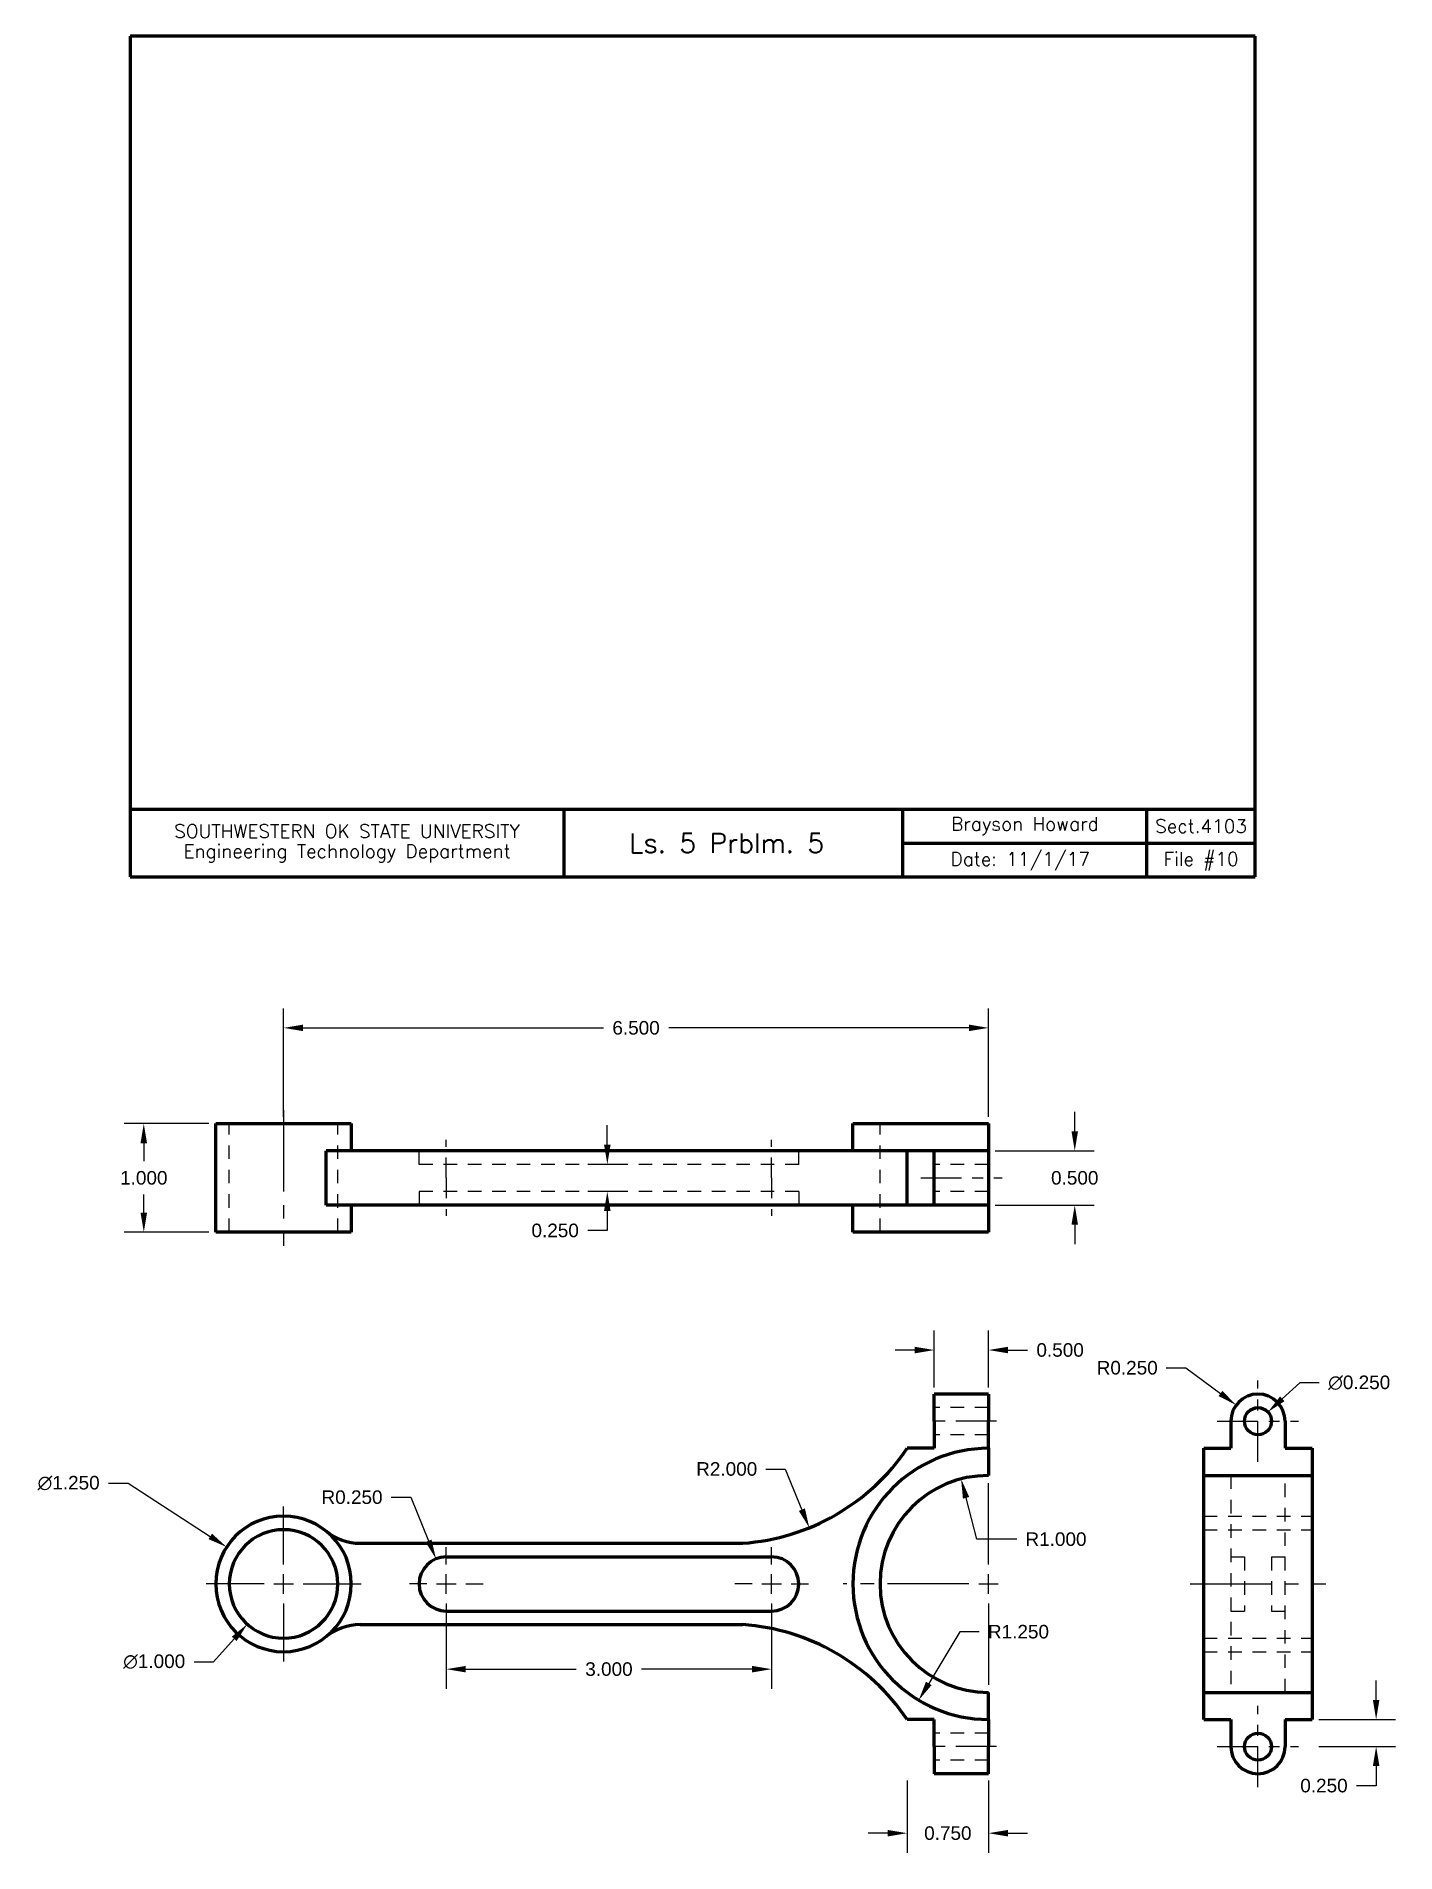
# Model space of a CAD drawing. Header units: inches. Extents: x -0.9 to 11.7, y -9 to 7.8.
import ezdxf
from ezdxf.enums import TextEntityAlignment as Align

# ---------------------------------------------------------------- set-up
doc = ezdxf.new("R2010")
doc.units = ezdxf.units.IN
doc.header["$MEASUREMENT"] = 0
doc.linetypes.add('CENTER2', pattern=[1.125, 0.75, -0.125, 0.125, -0.125])
doc.linetypes.add('HIDDEN2', pattern=[0.1875, 0.125, -0.0625])
doc.layers.add('Borders', color=1, linetype='Continuous', lineweight=60)
doc.layers.add('Object', color=7, linetype='Continuous', lineweight=60)
for name, color, linetype in [('Center', 5, 'CENTER2'), ('Dimensions', 5, 'Continuous'), ('Hidden', 104, 'HIDDEN2'), ('Text', 5, 'Continuous')]:
    doc.layers.add(name, color=color, linetype=linetype)
doc.styles.add('Romans', font='romans.shx')
doc.styles.get("Standard").update_dxf_attribs({"font": 'arial.ttf'})
doc.dimstyles.get("Standard").update_dxf_attribs({"dimtxt": 0.125, "dimasz": 0.18, "dimexe": 0.18, "dimexo": 0.0625, "dimgap": 0.09, "dimtad": 0, "dimtih": 1, "dimtoh": 1, "dimdec": 3, "dimzin": 0, "dimdsep": 46, "dimtxsty": 'Standard', "dimcen": 0.09, "dimadec": 0, "dimazin": 0, "dimtfac": 1, "dimtdec": 3, "dimtofl": 0, "dimtmove": 0, "dimatfit": 3, "dimfxl": 1, "dimtolj": 1, "dimtzin": 0, "dimarcsym": 0})

# ---------------------------------------------------------------- blocks, each defined once
blk = doc.blocks.new('*D2')
at = {"layer": 'Defpoints', "color": 0, "transparency": 16777216}
for p in [(7.915, -1.391), (1.415, -2.274), (7.915, -2.274)]:
    blk.add_point(p, dxfattribs=at)
at = {"layer": 'Dimensions', "color": 0, "lineweight": -2, "transparency": 16777216}
for p, q in [((1.415, -2.211), (1.415, -1.211)), ((7.915, -2.211), (7.915, -1.211)), ((1.595, -1.391), (4.364, -1.391)), ((7.735, -1.391), (4.966, -1.391))]:
    blk.add_line(p, q, dxfattribs=at)
at = {"layer": 'Dimensions', "color": 0, "transparency": 16777216}
for points in [[(1.595, -1.361), (1.595, -1.421), (1.415, -1.391)], [(7.735, -1.361), (7.735, -1.421), (7.915, -1.391)]]:
    blk.add_solid(points, dxfattribs=at)
at = {"layer": 'Dimensions', "color": 0, "transparency": 16777216, "insert": (4.665, -1.391), "char_height": 0.125, "attachment_point": 5}
blk.add_mtext('\\A1;6.500', dxfattribs=at)
blk = doc.blocks.new('*D3')
at = {"layer": 'Defpoints', "color": 0, "transparency": 16777216}
for p in [(0.79, -2.274), (0.126, -3.274), (0.79, -3.274)]:
    blk.add_point(p, dxfattribs=at)
at = {"layer": 'Dimensions', "color": 0, "lineweight": -2, "transparency": 16777216}
for p, q in [((0.727, -2.274), (-0.054, -2.274)), ((0.126, -2.454), (0.126, -2.62)), ((0.126, -3.094), (0.126, -2.928)), ((0.727, -3.274), (-0.054, -3.274))]:
    blk.add_line(p, q, dxfattribs=at)
at = {"layer": 'Dimensions', "color": 0, "transparency": 16777216}
for points in [[(0.096, -2.454), (0.156, -2.454), (0.126, -2.274)], [(0.096, -3.094), (0.156, -3.094), (0.126, -3.274)]]:
    blk.add_solid(points, dxfattribs=at)
at = {"layer": 'Dimensions', "color": 0, "transparency": 16777216, "insert": (0.126, -2.774), "char_height": 0.125, "attachment_point": 5}
blk.add_mtext('\\A1;1.000', dxfattribs=at)
blk = doc.blocks.new('*D4')
at = {"layer": 'Defpoints', "color": 0, "transparency": 16777216}
for p in [(7.915, -2.524), (7.915, -3.024), (8.71, -3.024)]:
    blk.add_point(p, dxfattribs=at)
at = {"layer": 'Dimensions', "color": 0, "lineweight": -2, "transparency": 16777216}
for p, q in [((8.71, -2.344), (8.71, -2.164)), ((7.977, -2.524), (8.89, -2.524)), ((7.977, -3.024), (8.89, -3.024)), ((8.71, -3.204), (8.71, -3.384))]:
    blk.add_line(p, q, dxfattribs=at)
at = {"layer": 'Dimensions', "color": 0, "transparency": 16777216}
for points in [[(8.68, -2.344), (8.74, -2.344), (8.71, -2.524)], [(8.68, -3.204), (8.74, -3.204), (8.71, -3.024)]]:
    blk.add_solid(points, dxfattribs=at)
at = {"layer": 'Dimensions', "color": 0, "transparency": 16777216, "insert": (8.71, -2.774), "char_height": 0.125, "attachment_point": 5}
blk.add_mtext('\\A1;0.500', dxfattribs=at)
blk = doc.blocks.new('*D5')
at = {"layer": 'Defpoints', "color": 0, "transparency": 16777216}
for p in [(4.563, -2.649), (4.4, -2.899), (4.563, -2.899)]:
    blk.add_point(p, dxfattribs=at)
at = {"layer": 'Dimensions', "color": 0, "lineweight": -2, "transparency": 16777216}
for p, q in [((4.4, -2.469), (4.4, -2.289)), ((4.5, -2.649), (4.22, -2.649)), ((4.5, -2.899), (4.22, -2.899)), ((4.4, -3.079), (4.4, -3.259)), ((4.4, -3.259), (4.22, -3.259))]:
    blk.add_line(p, q, dxfattribs=at)
at = {"layer": 'Dimensions', "color": 0, "transparency": 16777216}
for points in [[(4.37, -2.469), (4.43, -2.469), (4.4, -2.649)], [(4.37, -3.079), (4.43, -3.079), (4.4, -2.899)]]:
    blk.add_solid(points, dxfattribs=at)
at = {"layer": 'Dimensions', "color": 0, "transparency": 16777216, "insert": (3.919, -3.259), "char_height": 0.125, "attachment_point": 5}
blk.add_mtext('\\A1;0.250', dxfattribs=at)
blk = doc.blocks.new('*D7')
at = {"layer": 'Defpoints', "color": 0, "transparency": 16777216}
for p in [(7.662, -5.549), (7.915, -6.517)]:
    blk.add_point(p, dxfattribs=at)
at = {"layer": 'Dimensions', "color": 0, "lineweight": -2, "transparency": 16777216}
for p, q in [((7.807, -6.105), (7.708, -5.724)), ((8.176, -6.105), (7.807, -6.105))]:
    blk.add_line(p, q, dxfattribs=at)
at = {"layer": 'Dimensions', "color": 0, "transparency": 16777216}
blk.add_solid([(7.737, -5.716), (7.679, -5.731), (7.662, -5.549)], dxfattribs=at)
at = {"layer": 'Dimensions', "color": 0, "transparency": 16777216, "insert": (8.537, -6.105), "char_height": 0.125, "attachment_point": 5}
blk.add_mtext('\\A1;R1.000', dxfattribs=at)
blk = doc.blocks.new('*D8')
at = {"layer": 'Defpoints', "color": 0, "transparency": 16777216}
for p in [(7.915, -6.517), (7.271, -7.589)]:
    blk.add_point(p, dxfattribs=at)
at = {"layer": 'Dimensions', "color": 0, "lineweight": -2, "transparency": 16777216}
for p, q in [((7.65, -6.958), (7.364, -7.435)), ((7.83, -6.958), (7.65, -6.958))]:
    blk.add_line(p, q, dxfattribs=at)
at = {"layer": 'Dimensions', "color": 0, "transparency": 16777216}
blk.add_solid([(7.338, -7.419), (7.39, -7.45), (7.271, -7.589)], dxfattribs=at)
at = {"layer": 'Dimensions', "color": 0, "transparency": 16777216, "insert": (8.191, -6.958), "char_height": 0.125, "attachment_point": 5}
blk.add_mtext('\\A1;R1.250', dxfattribs=at)
blk = doc.blocks.new('*D9')
at = {"layer": 'Defpoints', "color": 0, "transparency": 16777216}
for p in [(0.89, -6.177), (1.939, -6.857)]:
    blk.add_point(p, dxfattribs=at)
at = {"layer": 'Dimensions', "color": 0, "lineweight": -2, "transparency": 16777216}
for p, q in [((-0.198, -5.588), (-0.018, -5.588)), ((-0.018, -5.588), (0.739, -6.079)), ((1.325, -6.517), (1.505, -6.517)), ((1.415, -6.607), (1.415, -6.427))]:
    blk.add_line(p, q, dxfattribs=at)
at = {"layer": 'Dimensions', "color": 0, "transparency": 16777216}
blk.add_solid([(0.755, -6.054), (0.723, -6.104), (0.89, -6.177)], dxfattribs=at)
at = {"layer": 'Dimensions', "color": 0, "transparency": 16777216, "insert": (-0.567, -5.588), "char_height": 0.125, "attachment_point": 5}
blk.add_mtext('\\A1;∅1.250', dxfattribs=at)
blk = doc.blocks.new('*D10')
at = {"layer": 'Defpoints', "color": 0, "transparency": 16777216}
for p in [(1.749, -6.145), (1.08, -6.889)]:
    blk.add_point(p, dxfattribs=at)
at = {"layer": 'Dimensions', "color": 0, "lineweight": -2, "transparency": 16777216}
for p, q in [((1.325, -6.517), (1.505, -6.517)), ((1.415, -6.607), (1.415, -6.427)), ((0.77, -7.234), (0.96, -7.023)), ((0.59, -7.234), (0.77, -7.234))]:
    blk.add_line(p, q, dxfattribs=at)
at = {"layer": 'Dimensions', "color": 0, "transparency": 16777216}
blk.add_solid([(0.938, -7.003), (0.982, -7.043), (1.08, -6.889)], dxfattribs=at)
at = {"layer": 'Dimensions', "color": 0, "transparency": 16777216, "insert": (0.222, -7.234), "char_height": 0.125, "attachment_point": 5}
blk.add_mtext('\\A1;∅1.000', dxfattribs=at)
blk = doc.blocks.new('*D11')
at = {"layer": 'Defpoints', "color": 0, "transparency": 16777216}
for p in [(2.82, -6.286), (2.915, -6.517)]:
    blk.add_point(p, dxfattribs=at)
at = {"layer": 'Dimensions', "color": 0, "lineweight": -2, "transparency": 16777216}
for p, q in [((2.407, -5.718), (2.587, -5.718)), ((2.587, -5.718), (2.751, -6.119)), ((2.825, -6.517), (3.005, -6.517)), ((2.915, -6.607), (2.915, -6.427))]:
    blk.add_line(p, q, dxfattribs=at)
at = {"layer": 'Dimensions', "color": 0, "transparency": 16777216}
blk.add_solid([(2.779, -6.108), (2.724, -6.131), (2.82, -6.286)], dxfattribs=at)
at = {"layer": 'Dimensions', "color": 0, "transparency": 16777216, "insert": (2.046, -5.718), "char_height": 0.125, "attachment_point": 5}
blk.add_mtext('\\A1;R0.250', dxfattribs=at)
blk = doc.blocks.new('*D12')
at = {"layer": 'Defpoints', "color": 0, "transparency": 16777216}
for p in [(7.915, -4.361), (7.415, -4.767), (7.915, -4.767)]:
    blk.add_point(p, dxfattribs=at)
at = {"layer": 'Dimensions', "color": 0, "lineweight": -2, "transparency": 16777216}
for p, q in [((7.415, -4.705), (7.415, -4.181)), ((7.915, -4.705), (7.915, -4.181)), ((7.235, -4.361), (7.055, -4.361)), ((8.095, -4.361), (8.275, -4.361))]:
    blk.add_line(p, q, dxfattribs=at)
at = {"layer": 'Dimensions', "color": 0, "transparency": 16777216}
for points in [[(7.235, -4.331), (7.235, -4.391), (7.415, -4.361)], [(8.095, -4.331), (8.095, -4.391), (7.915, -4.361)]]:
    blk.add_solid(points, dxfattribs=at)
at = {"layer": 'Dimensions', "color": 0, "transparency": 16777216, "insert": (8.575, -4.361), "char_height": 0.125, "attachment_point": 5}
blk.add_mtext('\\A1;0.500', dxfattribs=at)
blk = doc.blocks.new('*D13')
at = {"layer": 'Defpoints', "color": 0, "transparency": 16777216}
for p in [(5.508, -4.147), (6.262, -5.999)]:
    blk.add_point(p, dxfattribs=at)
at = {"layer": 'Dimensions', "color": 0, "lineweight": -2, "transparency": 16777216}
for p, q in [((5.861, -5.458), (6.041, -5.458)), ((6.041, -5.458), (6.194, -5.833))]:
    blk.add_line(p, q, dxfattribs=at)
at = {"layer": 'Dimensions', "color": 0, "transparency": 16777216}
blk.add_solid([(6.222, -5.821), (6.166, -5.844), (6.262, -5.999)], dxfattribs=at)
at = {"layer": 'Dimensions', "color": 0, "transparency": 16777216, "insert": (5.501, -5.458), "char_height": 0.125, "attachment_point": 5}
blk.add_mtext('\\A1;R2.000', dxfattribs=at)
blk = doc.blocks.new('*D15')
at = {"layer": 'Defpoints', "color": 0, "transparency": 16777216}
for p in [(2.915, -6.767), (5.915, -6.767), (5.915, -7.303)]:
    blk.add_point(p, dxfattribs=at)
at = {"layer": 'Dimensions', "color": 0, "lineweight": -2, "transparency": 16777216}
for p, q in [((2.915, -6.83), (2.915, -7.483)), ((5.915, -6.83), (5.915, -7.483)), ((3.095, -7.303), (4.114, -7.303)), ((5.735, -7.303), (4.715, -7.303))]:
    blk.add_line(p, q, dxfattribs=at)
at = {"layer": 'Dimensions', "color": 0, "transparency": 16777216}
for points in [[(3.095, -7.273), (3.095, -7.333), (2.915, -7.303)], [(5.735, -7.273), (5.735, -7.333), (5.915, -7.303)]]:
    blk.add_solid(points, dxfattribs=at)
at = {"layer": 'Dimensions', "color": 0, "transparency": 16777216, "insert": (4.415, -7.303), "char_height": 0.125, "attachment_point": 5}
blk.add_mtext('\\A1;3.000', dxfattribs=at)
blk = doc.blocks.new('*D24')
at = {"layer": 'Defpoints', "color": 0, "transparency": 16777216}
for p in [(10.899, -7.767), (10.899, -8.017), (11.489, -8.017)]:
    blk.add_point(p, dxfattribs=at)
at = {"layer": 'Dimensions', "color": 0, "lineweight": -2, "transparency": 16777216}
for p, q in [((11.489, -7.587), (11.489, -7.407)), ((10.962, -7.767), (11.669, -7.767)), ((10.962, -8.017), (11.669, -8.017)), ((11.489, -8.197), (11.489, -8.377)), ((11.489, -8.377), (11.309, -8.377))]:
    blk.add_line(p, q, dxfattribs=at)
at = {"layer": 'Dimensions', "color": 0, "transparency": 16777216}
for points in [[(11.459, -7.587), (11.519, -7.587), (11.489, -7.767)], [(11.459, -8.197), (11.519, -8.197), (11.489, -8.017)]]:
    blk.add_solid(points, dxfattribs=at)
at = {"layer": 'Dimensions', "color": 0, "transparency": 16777216, "insert": (11.008, -8.377), "char_height": 0.125, "attachment_point": 5}
blk.add_mtext('\\A1;0.250', dxfattribs=at)
blk = doc.blocks.new('*D25')
at = {"layer": 'Defpoints', "color": 0, "transparency": 16777216}
for p in [(7.165, -8.267), (7.915, -8.267), (7.165, -8.815)]:
    blk.add_point(p, dxfattribs=at)
at = {"layer": 'Dimensions', "color": 0, "lineweight": -2, "transparency": 16777216}
for p, q in [((7.165, -8.33), (7.165, -8.995)), ((7.915, -8.33), (7.915, -8.995)), ((6.985, -8.815), (6.805, -8.815)), ((8.095, -8.815), (8.275, -8.815))]:
    blk.add_line(p, q, dxfattribs=at)
at = {"layer": 'Dimensions', "color": 0, "transparency": 16777216}
for points in [[(6.985, -8.785), (6.985, -8.845), (7.165, -8.815)], [(8.095, -8.785), (8.095, -8.845), (7.915, -8.815)]]:
    blk.add_solid(points, dxfattribs=at)
at = {"layer": 'Dimensions', "color": 0, "transparency": 16777216, "insert": (7.54, -8.815), "char_height": 0.125, "attachment_point": 5}
blk.add_mtext('\\A1;0.750', dxfattribs=at)

msp = doc.modelspace()

# ---------------------------------------------------------------- linework, layer by layer
at = {"layer": 'Borders'}
for p, q in [((10.375, 7.75), (0, 7.75)), ((0, 7.75), (0, 0)), ((10.375, 0), (10.375, 7.75)), ((0, 0.625), (10.375, 0.625)), ((4, 0.625), (4, 0)), ((7.125, 0), (7.125, 0.625)), ((9.375, 0), (9.375, 0.625)), ((7.125, 0.3125), (10.375, 0.3125)), ((0, 0), (10.375, 0))]:
    msp.add_line(p, q, dxfattribs=at)
at = {"layer": 'Center'}
for p, q in [((1.4146, -2.149), (1.4146, -3.399)), ((7.9146, -6.337), (7.9146, -5.177)), ((1.4146, -6.337), (1.4146, -5.802)), ((2.9146, -6.337), (2.9146, -6.177)), ((5.9146, -6.337), (5.9146, -6.177)), ((1.2346, -6.517), (0.6996, -6.517)), ((1.3246, -6.517), (1.5046, -6.517)), ((1.4146, -6.607), (1.4146, -6.427)), ((1.5946, -6.517), (2.1296, -6.517)), ((2.7346, -6.517), (2.5746, -6.517)), ((2.8246, -6.517), (3.0046, -6.517)), ((2.9146, -6.607), (2.9146, -6.427)), ((3.0946, -6.517), (3.2546, -6.517)), ((5.7346, -6.517), (5.5746, -6.517)), ((5.8246, -6.517), (6.0046, -6.517)), ((5.9146, -6.607), (5.9146, -6.427)), ((6.0946, -6.517), (6.2546, -6.517)), ((7.7346, -6.517), (6.5746, -6.517)), ((7.8246, -6.517), (8.0046, -6.517)), ((7.9146, -6.607), (7.9146, -6.427)), ((9.7742, -6.517), (11.0242, -6.517)), ((1.4146, -6.697), (1.4146, -7.232)), ((2.9146, -6.697), (2.9146, -6.857)), ((5.9146, -6.697), (5.9146, -6.857)), ((7.9146, -6.697), (7.9146, -7.857))]:
    msp.add_line(p, q, dxfattribs=at)
at = {"layer": 'Center', "ltscale": 0.25}
for p, q in [((2.9146, -2.774), (2.9146, -2.424)), ((5.9146, -2.774), (5.9146, -2.424)), ((2.9146, -2.774), (2.9146, -3.124)), ((5.9146, -2.774), (5.9146, -3.124))]:
    msp.add_line(p, q, dxfattribs=at)
at = {"layer": 'Center', "ltscale": 0.5}
for p, q in [((7.2896, -2.774), (8.0396, -2.774)), ((10.3992, -5.392), (10.3992, -4.642)), ((7.9896, -5.017), (7.3396, -5.017)), ((10.0242, -5.017), (10.7742, -5.017)), ((10.3992, -8.392), (10.3992, -7.642)), ((7.9896, -8.017), (7.3396, -8.017)), ((10.0242, -8.017), (10.7742, -8.017))]:
    msp.add_line(p, q, dxfattribs=at)
at = {"layer": 'Dimensions'}
for p, q in [((9.5543, -4.5249), (9.7343, -4.5249)), ((9.7343, -4.5249), (10.0536, -4.7612)), ((10.7842, -4.6627), (10.6236, -4.8105)), ((10.9642, -4.6627), (10.7842, -4.6627))]:
    msp.add_line(p, q, dxfattribs=at)
for points in [[(10.0714, -4.7371), (10.0357, -4.7853), (10.1982, -4.8683)], [(10.6033, -4.7884), (10.6439, -4.8326), (10.4912, -4.9324)]]:
    msp.add_solid(points, dxfattribs=at)
at = {"layer": 'Hidden'}
for p, q in [((0.9146, -3.274), (0.9146, -2.274)), ((1.9146, -3.274), (1.9146, -2.274)), ((6.9146, -3.274), (6.9146, -2.274)), ((2.6646, -2.649), (2.6646, -2.524)), ((6.1646, -2.649), (2.6646, -2.649)), ((6.1646, -2.649), (6.1646, -2.524)), ((7.9146, -2.649), (7.4146, -2.649)), ((6.1646, -2.899), (2.6646, -2.899)), ((2.6646, -2.899), (2.6646, -3.024)), ((6.1646, -2.899), (6.1646, -3.024)), ((7.9146, -2.899), (7.4146, -2.899)), ((7.9146, -4.892), (7.4146, -4.892)), ((7.9146, -5.142), (7.4146, -5.142)), ((10.1492, -5.517), (10.1492, -7.517)), ((10.6492, -7.517), (10.6492, -5.517)), ((9.8992, -5.892), (10.8992, -5.892)), ((9.8992, -6.017), (10.8992, -6.017)), ((10.1492, -6.267), (10.2742, -6.267)), ((10.2742, -6.267), (10.2742, -6.767)), ((10.5242, -6.267), (10.5242, -6.767)), ((10.5242, -6.267), (10.6492, -6.267)), ((10.1492, -6.767), (10.2742, -6.767)), ((10.5242, -6.767), (10.6492, -6.767)), ((9.8992, -7.017), (10.8992, -7.017)), ((9.8992, -7.142), (10.8992, -7.142)), ((7.9146, -7.892), (7.4146, -7.892)), ((7.9146, -8.142), (7.4146, -8.142))]:
    msp.add_line(p, q, dxfattribs=at)
at = {"layer": 'Object'}
for p, q in [((0.7896, -3.274), (0.7896, -2.274)), ((0.7896, -2.274), (2.0396, -2.274)), ((2.0396, -2.274), (2.0396, -2.524)), ((6.6646, -2.274), (7.9146, -2.274)), ((6.6646, -2.524), (6.6646, -2.274)), ((7.9146, -2.274), (7.9146, -3.274)), ((7.9146, -2.524), (1.8074, -2.524)), ((1.8074, -3.024), (1.8074, -2.524)), ((7.1646, -3.024), (7.1646, -2.524)), ((7.4146, -3.024), (7.4146, -2.524)), ((7.9146, -3.024), (1.8074, -3.024)), ((2.0396, -3.024), (2.0396, -3.274)), ((6.6646, -3.274), (6.6646, -3.024)), ((2.0396, -3.274), (0.7896, -3.274)), ((7.9146, -3.274), (6.6646, -3.274)), ((7.9146, -4.767), (7.4146, -4.767)), ((7.4146, -5.017), (7.4146, -4.767)), ((7.9146, -4.767), (7.9146, -5.017)), ((7.4146, -5.017), (7.4146, -5.267)), ((7.9146, -5.267), (7.9146, -5.017)), ((10.1492, -5.017), (10.1492, -5.267)), ((10.6492, -5.017), (10.6492, -5.267)), ((7.4146, -5.267), (7.1646, -5.267)), ((7.9146, -5.267), (7.9146, -5.517)), ((9.8992, -7.767), (9.8992, -5.267)), ((9.8992, -5.267), (10.1492, -5.267)), ((10.6492, -5.267), (10.8992, -5.267)), ((10.8992, -5.267), (10.8992, -7.767)), ((9.8992, -5.517), (10.8992, -5.517)), ((2.1217, -6.142), (5.649, -6.142)), ((2.9146, -6.267), (5.9146, -6.267)), ((2.9146, -6.767), (5.9146, -6.767)), ((2.1217, -6.892), (5.649, -6.892)), ((7.9146, -7.767), (7.9146, -7.517)), ((9.8992, -7.517), (10.8992, -7.517)), ((7.4146, -7.767), (7.1646, -7.767)), ((7.4146, -8.017), (7.4146, -7.767)), ((7.9146, -7.767), (7.9146, -8.017)), ((9.8992, -7.767), (10.1492, -7.767)), ((10.1492, -7.767), (10.1492, -8.017)), ((10.6492, -7.767), (10.6492, -8.017)), ((10.6492, -7.767), (10.8992, -7.767)), ((7.4146, -8.017), (7.4146, -8.267)), ((7.9146, -8.267), (7.9146, -8.017)), ((7.9146, -8.267), (7.4146, -8.267))]:
    msp.add_line(p, q, dxfattribs=at)
for centre in [(10.3992, -5.017), (10.3992, -8.017)]:
    msp.add_circle(centre, 0.125, dxfattribs=at)
for centre, radius, start, end in [((10.3992, -5.017), 0.25, 0, 180), ((5.5076, -4.147), 2, 274.05552, 325.94448), ((7.9146, -6.517), 1.25, 90, 180), ((7.9146, -6.517), 1, 90, 180), ((1.4146, -6.517), 0.625, 0, 180), ((1.4146, -6.517), 0.5, 0, 180), ((2.1217, -5.642), 0.5, 231.05756, 270), ((2.9146, -6.517), 0.25, 90, 180), ((5.9146, -6.517), 0.25, 360, 90), ((1.4146, -6.517), 0.625, 180, 0), ((1.4146, -6.517), 0.5, 180, 0), ((2.9146, -6.517), 0.25, 180, 270), ((5.9146, -6.517), 0.25, 270, 0), ((7.9146, -6.517), 1.25, 180, 270), ((7.9146, -6.517), 1, 180, 270), ((2.1217, -7.392), 0.5, 90, 128.94244), ((5.5076, -8.887), 2, 34.05552, 85.94448), ((10.3992, -8.017), 0.25, 180, 0)]:
    msp.add_arc(centre, radius, start, end, dxfattribs=at)

# ---------------------------------------------------------------- texts
at = {"layer": 'Dimensions', "char_height": 0.125, "attachment_point": 5}
for s, insert in [('\\A1;R0.250', (9.1938, -4.5249)), ('\\A1;∅0.250', (11.3329, -4.6627))]:
    msp.add_mtext(s, dxfattribs=dict(at, insert=insert))
at = {"layer": 'Text', "style": 'Romans'}
for s, height, p in [('Brayson Howard', 0.125, (8.25, 0.4688)), ('Sect.4103', 0.125, (9.875, 0.4688)), ('SOUTHWESTERN OK STATE UNIVERSITY', 0.125, (2, 0.4225)), ('Ls. 5 Prblm. 5 ', 0.18, (5.5625, 0.3125)), ('Engineering Technology Department', 0.125, (2, 0.2201)), ('Date: 11/1/17 ', 0.125, (8.25, 0.1562)), ('File #10', 0.125, (9.875, 0.1562))]:
    msp.add_text(s, height=height, dxfattribs=at).set_placement(p, align=Align.MIDDLE)

# ---------------------------------------------------------------- dimensions: what is measured, and where the dimension line sits
at = {"layer": 'Dimensions'}
for base, p1, p2, picture, middle in [((7.9146, -1.3906), (1.4146, -2.274), (7.9146, -2.274), '*D2', (4.6646, -1.3906)), ((7.9146, -4.3608), (7.4146, -4.767), (7.9146, -4.767), '*D12', (8.5753, -4.3608)), ((5.9146, -7.303), (2.9146, -6.767), (5.9146, -6.767), '*D15', (4.4146, -7.303)), ((7.1646, -8.8147), (7.9146, -8.267), (7.1646, -8.267), '*D25', (7.5396, -8.8147))]:
    dim = msp.add_linear_dim(base=base, p1=p1, p2=p2, dimstyle='Standard', dxfattribs=at)
    dim.commit()
    dim.dimension.update_dxf_attribs({"geometry": picture, "text_midpoint": middle})
for base, p1, p2, picture, middle in [((8.7102, -3.024), (7.9146, -2.524), (7.9146, -3.024), '*D4', (8.7102, -2.774)), ((0.1263, -3.274), (0.7896, -2.274), (0.7896, -3.274), '*D3', (0.1263, -2.774)), ((11.4892, -8.017), (10.8992, -7.767), (10.8992, -8.017), '*D24', (11.0085, -8.377))]:
    dim = msp.add_linear_dim(base=base, p1=p1, p2=p2, angle=90, dimstyle='Standard', dxfattribs=at)
    dim.commit()
    dim.dimension.update_dxf_attribs({"geometry": picture, "text_midpoint": middle})
dim = msp.add_linear_dim(base=(4.4001, -2.899), p1=(4.5627, -2.649), p2=(4.5627, -2.899), angle=90, dimstyle='Standard', dxfattribs=at)
dim.commit()
dim.dimension.update_dxf_attribs({"geometry": '*D5', "text_midpoint": (3.9194, -3.259), "dimtype": 160})
for center, mpoint, picture, middle in [((5.5076, -4.147), (6.2617, -5.9994), '*D13', (5.5008, -5.4579)), ((2.9146, -6.517), (2.8197, -6.2857), '*D11', (2.0464, -5.7179)), ((7.9146, -6.517), (7.6623, -5.5494), '*D7', (8.5367, -6.1054)), ((7.9146, -6.517), (7.2714, -7.5889), '*D8', (8.1906, -6.9578))]:
    dim = msp.add_radius_dim(center=center, mpoint=mpoint, dimstyle='Standard', dxfattribs=at)
    dim.commit()
    dim.dimension.update_dxf_attribs({"geometry": picture, "text_midpoint": middle, "dimtype": 164})
for p1, p2, picture, middle in [((1.939, -6.857), (0.8901, -6.177), '*D9', (-0.5667, -5.5882)), ((1.7487, -6.1451), (1.0804, -6.889), '*D10', (0.2217, -7.2339))]:
    dim = msp.add_diameter_dim_2p(p1=p1, p2=p2, dimstyle='Standard', dxfattribs=at)
    dim.commit()
    dim.dimension.update_dxf_attribs({"geometry": picture, "text_midpoint": middle, "dimtype": 163})

doc.saveas('drawing.dxf')
